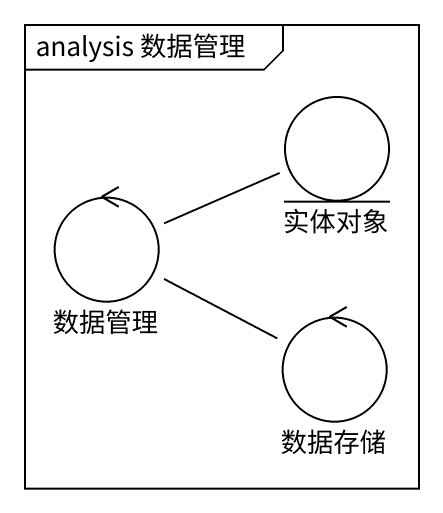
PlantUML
@startuml
mainframe analysis 数据管理
entity 实体对象 #FFFFFF
control 数据管理 #FFFFFF
control 数据存储 #FFFFFF
数据管理 -right- 实体对象
数据管理 -right- 数据存储
@enduml
